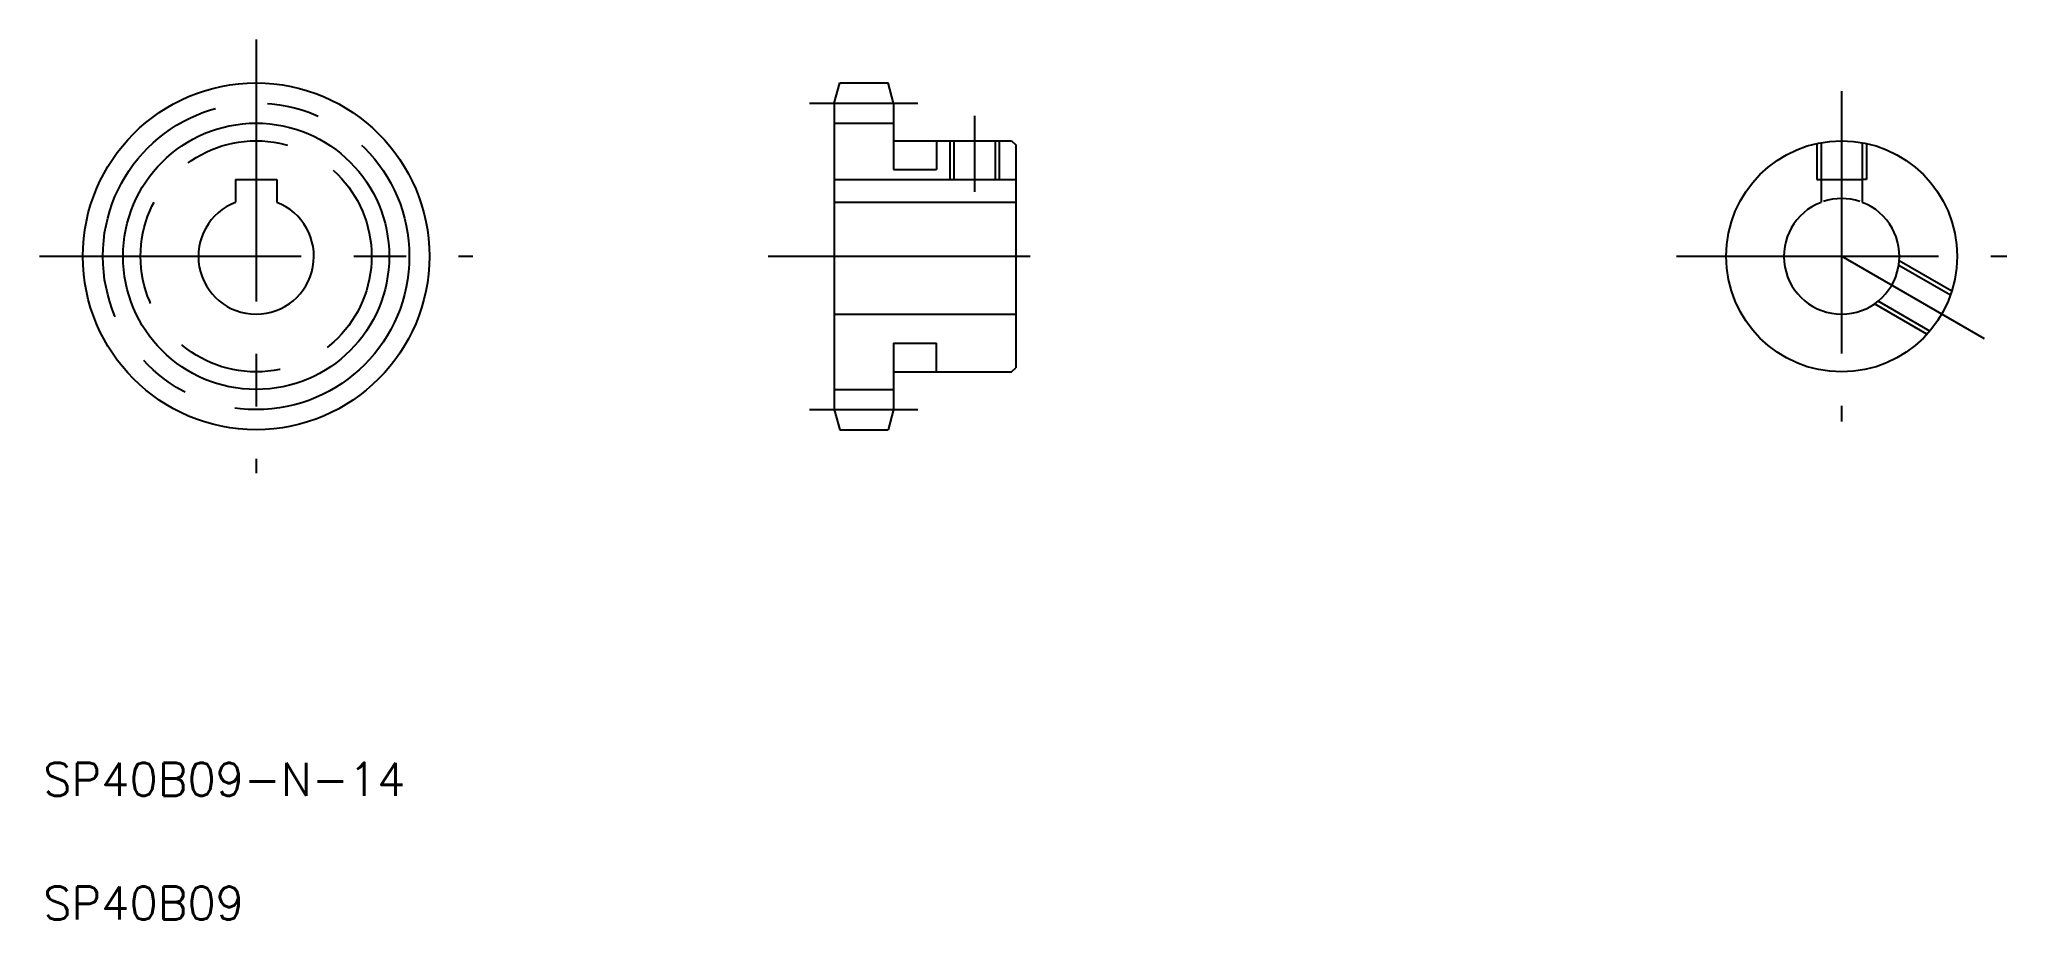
# Model space of a CAD drawing. Extents: x 10 to 248, y 10 to 117.
import ezdxf

# ---------------------------------------------------------------- set-up
doc = ezdxf.new("R2010")
doc.units = 0
doc.linetypes.add('CENTER', pattern=[50.8, 31.75, -6.35, 6.35, -6.35])
doc.linetypes.add('DASHED', pattern=[19.05, 12.7, -6.35])
doc.layers.get('0').update_dxf_attribs({"linetype": 'CONTINUOUS'})
doc.layers.add('CENTER', color=1, linetype='CENTER')
doc.styles.get("Standard").update_dxf_attribs({"font": 'txt', "bigfont": 'BIGFONT'})

msp = doc.modelspace()

# ---------------------------------------------------------------- linework, layer by layer
at = {"color": 7, "linetype": 'CONTINUOUS'}
for p, q in [((105.88, 108.89), (106.54, 111.34)), ((106.54, 111.34), (112.43, 111.34)), ((113.08, 108.89), (112.43, 111.34)), ((105.88, 108.89), (105.88, 71.79)), ((113.08, 108.89), (113.08, 104.34)), ((105.88, 106.47), (113.08, 106.47)), ((113.08, 104.34), (127.38, 104.34)), ((120.38, 104.34), (120.38, 99.64)), ((125.38, 104.34), (125.38, 99.64)), ((127.38, 104.34), (127.88, 103.84)), ((127.88, 103.84), (127.88, 76.84)), ((33.31, 99.64), (38.31, 99.64)), ((33.31, 99.64), (33.31, 96.88)), ((38.31, 99.64), (38.31, 96.88)), ((105.88, 99.64), (127.88, 99.64)), ((225.48, 99.64), (230.48, 99.64)), ((225.48, 99.64), (225.48, 96.88)), ((230.48, 99.64), (230.48, 96.88)), ((105.88, 96.88), (127.88, 96.88)), ((127.88, 97.09), (127.88, 97.09)), ((127.88, 90.34), (127.88, 90.34)), ((105.88, 83.34), (127.88, 83.34)), ((113.08, 76.34), (113.08, 71.79)), ((113.08, 76.34), (127.38, 76.34)), ((127.38, 76.34), (127.88, 76.84)), ((105.88, 74.21), (113.08, 74.21)), ((105.88, 71.79), (106.54, 69.34)), ((113.08, 71.79), (112.43, 69.34)), ((106.54, 69.34), (112.43, 69.34))]:
    msp.add_line(p, q, dxfattribs=at)
at = {"color": 3, "linetype": 'DASHED'}
for p, q in [((113.08, 104.34), (113.08, 100.84)), ((118.28, 104.34), (118.28, 100.84)), ((224.98, 104.02), (224.98, 99.64)), ((225.48, 104.12), (225.48, 99.64)), ((230.48, 104.12), (230.48, 99.64)), ((230.98, 104.02), (230.98, 99.64)), ((113.08, 100.84), (118.28, 100.84)), ((224.98, 99.64), (225.48, 99.64)), ((230.98, 99.64), (230.48, 99.64)), ((241.16, 85.62), (234.89, 89.24)), ((241.32, 86.1), (234.96, 89.78)), ((238.32, 80.91), (231.96, 84.58)), ((238.66, 81.29), (232.39, 84.91)), ((113.08, 79.84), (118.28, 79.84)), ((113.08, 79.84), (113.08, 76.34)), ((118.28, 76.34), (118.28, 79.84))]:
    msp.add_line(p, q, dxfattribs=at)
at = {"color": 3, "linetype": 'CONTINUOUS'}
for p, q in [((119.88, 104.34), (119.88, 99.64)), ((125.88, 104.34), (125.88, 99.64))]:
    msp.add_line(p, q, dxfattribs=at)
at = {"color": 7, "linetype": 'CONTINUOUS'}
for centre, radius in [((35.81, 90.34), 21), ((227.98, 90.34), 14)]:
    msp.add_circle(centre, radius, dxfattribs=at)
at = {"color": 3, "linetype": 'CONTINUOUS'}
msp.add_circle((35.81, 90.34), 16.13, dxfattribs=at)
at = {"color": 3, "linetype": 'DASHED'}
msp.add_circle((35.81, 90.34), 14, dxfattribs=at)
at = {"color": 7, "linetype": 'CONTINUOUS'}
for centre in [(35.81, 90.34), (227.98, 90.34)]:
    msp.add_arc(centre, 7, 110.9248, 69.0752, dxfattribs=at)
at = {"color": 3, "linetype": 'CONTINUOUS'}
msp.add_arc((227.98, 90.34), 7, 71.6823, 108.3177, dxfattribs=at)
at = {"layer": 'CENTER', "color": 1, "linetype": 'CENTER'}
for p, q in [((35.81, 116.62), (35.81, 64.06)), ((227.98, 110.34), (227.98, 70.34)), ((102.88, 108.91), (116, 108.91)), ((122.88, 107.34), (122.88, 98.14)), ((9.54, 90.34), (62.09, 90.34)), ((97.88, 90.34), (135.88, 90.34)), ((207.98, 90.34), (247.98, 90.34)), ((245.3, 80.34), (227.98, 90.34)), ((102.88, 71.78), (116, 71.78))]:
    msp.add_line(p, q, dxfattribs=at)
msp.add_circle((35.81, 90.34), 18.57, dxfattribs=at)

# ---------------------------------------------------------------- texts
at = {"color": 7, "linetype": 'CONTINUOUS'}
for s, p in [('SP40B09-N-14', (10, 25)), ('SP40B09', (10, 10))]:
    msp.add_text(s, height=4, dxfattribs=at).set_placement(p)

doc.saveas('drawing.dxf')
